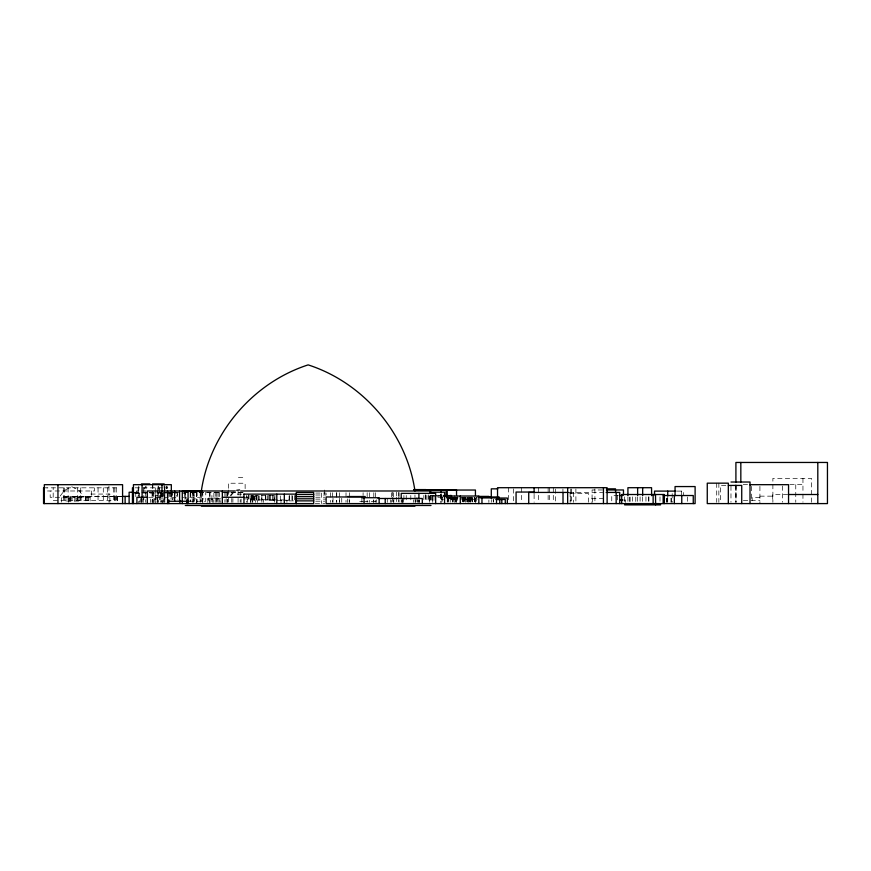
<?xml version="1.0" encoding="UTF-8"?>
<svg xmlns="http://www.w3.org/2000/svg" width="871" height="871" viewBox="0 0 871 871"><rect width="100%" height="100%" fill="white"/><g stroke="black" fill="none" stroke-linecap="round" stroke-linejoin="round"><path stroke-width="0.65" stroke-dasharray="4.36 3.27" d="M60.23 496.002L64.4 490.471L71.76 486.693L79.13 490.471L83.845 497.287M176.345 496.252L177.466 494.325M143.857 489.143L145.697 486.715M238.404 477.548L244.37 477.548M743.203 484.679L748.603 484.679M789.877 484.679L802.953 484.679M725.848 485.43L720.546 485.43L720.546 502.295M43.55 487.825L117.618 487.825M135.136 487.825L167.798 487.825M602.503 489.97L592.084 489.97L592.084 502.349M146.001 490.983L136.377 490.983L136.377 494.761M677.192 491.102L683.43 491.102L683.43 494.848M134.504 492.246L142.572 492.246M143.878 492.246L147.961 492.246M149.289 492.246L177.575 492.246M183.89 492.246L229.911 492.246M231.229 492.246L243.02 492.246M134.178 492.496L177.368 492.496M569.068 492.431L602.699 492.431M168.234 492.616L179.872 492.616M183.792 492.681L221.648 492.681M223.695 492.681L230.282 492.681M230.924 492.681L242.857 492.681M134.678 493.062L165.479 493.062M166.426 493.062L177.249 493.062M315.716 493.062L326.081 493.062L326.081 495.697M134.678 493.182L139.327 493.182M182.279 493.247L185.621 493.247L185.621 498.419M569.939 493.378L588.35 493.378L588.35 502.317M237.326 494.129L242.639 494.129M787.689 494.51L772.708 494.51L772.708 502.349M315.716 495.011L326.081 495.011M434.575 495.577L429.316 495.577L429.316 502.251M436.153 495.577L442.435 495.577M618.388 495.523L611.758 495.523L611.758 502.24M436.665 496.024L432.724 496.024L432.724 502.327M437.852 496.024L444.275 496.024M759.915 496.154L772.708 496.154M122.55 496.405L69.963 496.405L69.963 502.262M121.483 496.655L61.514 496.655L61.514 502.436M65.826 496.971L77.922 496.971M315.716 497.221L324.785 497.221M441.216 497.221L437.873 497.221L437.873 495.207M148.625 497.287L177.826 497.352M182.159 497.287L202.605 497.287M243.967 497.287L251.284 497.287L251.284 495.185M759.915 497.668L752.163 497.668L752.163 500.433M445.93 497.918L477.569 497.918M218.12 498.038L208.746 498.038L208.746 501.369M68.112 498.55L77.312 498.55M603.668 498.669L591.67 498.669L591.67 502.36M221.049 498.865L211.936 498.865L211.871 502.425L211.936 492.246M165.555 498.92L150.4 498.92L150.4 502.425M170.444 498.92L177.575 498.92M184.325 498.92L220.766 498.92L220.766 502.425M243.586 498.92L257.457 498.92L257.457 502.425M472.496 499.05L451.026 499.05L448.271 497.918L448.271 502.458M315.716 499.116L326.081 499.116M441.216 499.366L443.437 499.366M462.272 499.486L477.569 499.486M261.801 499.747L275.584 499.747M68.112 499.802L77.312 499.802M250.336 499.932L289.107 499.932M743.377 500.433L759.915 500.433M269.629 500.629L283.304 500.629M283.913 500.629L289.107 500.629M289.107 500.879L297.621 500.879M315.716 501.195L324.785 501.195M189.17 501.261L205.752 501.261L205.752 492.267M359.767 501.38L363.131 501.38M363.643 501.38L378.254 501.38M315.269 503.59L324.905 503.59M191.5 491.832L195.267 497.287M159.6 492.082L163.193 497.287M157.912 486.715L159.741 489.143M247.32 497.287L246.46 495.468L246.471 502.229M811.532 502.295L811.532 478.375L772.882 478.375L772.882 502.295M802.953 478.375L802.953 492.779M802.953 494.129L802.953 502.24M795.767 484.679L795.767 502.295M782.354 486.029L782.354 502.24M759.915 486.377L759.915 503.59M751.662 486.377L751.662 500.433M736.224 486.029L736.224 502.24M735.908 484.679L735.908 502.262M735.462 486.029L735.462 502.24M730.976 486.072L730.976 502.24M718.858 483.165L718.858 502.317M716.713 483.165L716.713 502.317M687.513 496.971L687.513 502.262M681.405 491.102L681.405 494.848M672.194 493.607L672.194 502.338M671.519 498.212L671.519 502.24M670.942 498.212L670.942 502.24M667.73 497.352L667.73 502.338M667.622 498.212L667.622 502.24M667.012 498.212L667.012 502.24M666.457 498.212L666.457 502.24M660 496.862L660 502.24M648.949 496.862L648.906 502.295M648.427 496.862L648.427 502.24M645.955 496.862L645.955 502.24M642.667 496.971L642.667 502.262M640.087 496.862L640.087 502.24M637.626 496.971L637.626 502.262M635.776 497.101L635.776 502.295M632.466 496.862L632.466 502.24M630.125 497.101L630.125 502.295M629.363 497.101L629.363 502.295M627.915 496.971L627.915 502.262M625.585 502.393L625.585 499.998L624.725 499.998L624.725 502.393M624.649 496.862L624.649 502.24M617.376 495.523L617.376 502.24M594.915 488.838L594.915 502.251M592.683 498.669L592.683 502.36M575.894 489.023L575.894 502.262M573.608 492.431L573.608 502.349M571.245 489.023L571.245 502.262M570.821 489.023L570.821 502.262M570.146 492.431L570.146 502.349M562.927 489.023L562.927 491.669M555.665 489.023L555.665 502.262M553.292 487.706L553.292 502.262M549.416 487.706L549.416 502.262M548.131 487.706L548.131 502.262M538.518 487.706L538.518 502.262M534.108 494.325L534.108 502.306M521.457 487.706L521.457 502.262M513.422 488.838L513.422 502.262M508.599 487.706L508.599 502.262M493.345 499.616L493.345 502.262M493.247 499.431L493.247 501.511M491.288 499.562L491.288 502.251M488.881 499.998L488.881 502.393M476.47 496.971L476.47 502.262M475.435 498.168L475.435 502.229M475.261 497.918L475.261 502.458M475.043 498.038L475.043 501.369M474.826 497.352L474.826 502.458M474.499 497.352L474.499 502.458M472.463 497.602L472.463 502.393M472.409 499.486L472.409 501.544M471.342 496.971L471.342 502.262M470.743 499.486L470.743 501.544M470.547 497.918L470.547 502.458M470.275 499.486L470.275 501.544M470.068 496.971L470.068 502.262M469.828 497.352L469.828 502.458M469.709 497.602L469.709 502.393M468.783 502.425L468.783 497.787L441.249 497.787L441.249 502.425M468.522 496.971L468.522 502.262M467.673 497.287L467.673 502.327M467.204 497.787L467.204 502.425M466.834 497.352L466.834 502.458M465.462 497.787L465.462 502.425M464.766 496.971L464.766 502.262M464.156 499.486L464.156 501.544M463.579 497.602L463.579 502.393M463.426 499.486L463.426 501.544M462.828 497.352L462.828 502.338M462.272 499.05L462.272 501.544M457.231 496.024L457.231 502.327M456.535 498.168L456.535 502.229M456.001 502.458L456.001 499.05L454.825 497.918L454.825 502.458M455.511 496.971L455.511 502.262M455.217 496.971L455.217 502.262M454.27 495.457L454.27 502.393M453.127 497.602L453.127 502.393M452.909 496.971L452.909 502.262M452.376 497.787L452.376 502.425M451.995 495.457L451.951 502.393M451.222 495.577L451.222 502.251M450.928 494.924L451.026 502.458M450.231 497.787L450.231 502.425M448.707 496.971L448.707 502.262M448.13 498.168L448.13 502.229M447.759 497.287L447.759 502.327M447.454 497.787L447.454 502.425M447.226 497.395L447.226 502.349M442.381 496.916L442.381 502.251M441.183 493.683L441.183 502.349M440.955 494.097L440.955 502.229M440.715 494.097L440.715 502.229M433.998 496.024L433.998 502.327M432.19 495.457L432.19 502.229M432.103 495.98L432.103 502.317M431.003 495.741L431.003 502.284M430.568 495.741L430.568 502.284M429.686 495.98L429.686 502.317M429.12 495.926L429.12 502.317M428.663 494.924L428.663 502.349M426.932 495.457L426.932 502.229M425.821 494.924L425.821 502.349M425.288 494.924L425.288 502.349M423.829 495.457L423.829 502.229M419.136 499.878L419.136 502.349M419.038 499.769L419.038 502.317M418.907 499.758L418.907 502.317M417.732 499.758L417.732 502.317M416.948 497.395L416.948 502.349M415.347 499.78L415.347 502.317M415.119 499.758L415.119 502.317M414.966 494.935L415.032 502.229M413.322 499.802L413.322 502.327M410.807 495.457L410.807 502.229M406.224 495.457L406.224 502.229M403.904 495.457L403.904 502.229M403.578 499.758L403.578 502.317M402.707 499.519L402.707 502.229M402.478 499.758L402.478 502.317M401.988 499.758L401.988 502.317M401.215 499.758L401.215 502.317M398.983 492.746L398.983 502.229M398.809 492.137L398.809 495.958M398.809 497.232L398.809 502.317M396.512 492.137L396.512 495.958M396.512 497.232L396.512 502.317M393.823 498.484L393.823 502.317M393.616 492.746L393.616 502.229M392.494 492.137L392.494 495.958M392.494 497.232L392.494 502.317M391.525 492.746L391.525 502.229M390.328 499.758L390.328 502.317M387.279 498.484L387.279 502.317M376.381 499.758L376.381 502.317M375.336 492.746L375.336 502.229M373.811 492.746L373.811 502.229M373.626 499.758L373.626 502.317M369.609 492.746L369.609 502.229M367.159 492.746L367.159 502.229M363.098 492.746L363.098 495.457M361.901 497.722L361.901 502.415M349.489 492.746L349.489 502.229M349.217 498.887L349.217 502.415M347.507 498.887L347.507 502.415M346.016 492.746L346.016 502.229M341.748 498.288L341.748 502.262M339.614 498.288L339.614 502.262M339.352 492.746L339.352 502.229M336.739 492.746L336.739 502.229M336.435 492.746L336.435 502.229M333.016 498.288L333.016 502.262M332.646 492.746L332.646 502.229M330.653 492.746L330.653 502.229M324.448 490.035L324.448 496.808M321.366 493.062L321.366 503.59M294.692 495.457L294.692 502.229M292.318 495.893L292.318 502.306M291.937 495.457L291.937 502.229M289.695 495.457L289.695 502.229M289.128 495.893L289.107 502.371M286.929 499.932L286.929 502.371M280.995 499.932L280.995 503.59M280.31 495.893L280.31 502.306M274.92 495.044L274.92 502.371M274.376 502.229L274.376 495.457L255.464 495.457L255.497 502.371M273.875 495.479L273.875 502.24M272.394 495.479L272.394 502.24M270.576 494.891L270.576 502.306M269.466 495.457L269.466 502.229M268.801 494.891L268.801 502.306M267.332 495.479L267.332 503.59M265.84 495.893L265.84 502.306M265.611 495.479L265.611 502.24M263.478 499.932L263.478 502.371M261.866 494.891L261.866 502.371L261.779 495.893M259.166 495.893L259.166 502.306M258.393 495.893L258.393 502.306M256.912 495.479L256.912 502.24M256.771 495.893L256.771 502.306M256.128 495.457L256.128 502.229M254.615 495.893L254.615 502.306M253.984 495.893L253.984 502.306M253.461 495.109L253.461 502.382M252.732 498.92L252.732 502.371L252.688 495.109M252.438 495.479L252.438 502.24M252.155 495.457L252.155 502.229M251.556 495.479L251.556 503.59M250.892 498.92L250.892 502.371M250.87 495.457L250.87 502.229M250.336 498.92L250.336 502.371M249.019 494.761L249.019 502.327M248.257 494.761L248.257 502.327M247.625 498.92L247.625 502.425M245.132 488.653L245.132 483.231L228.365 483.231L228.365 488.653M241.071 498.92L241.071 502.425M240.178 492.028L240.178 502.24M238.077 490.732L238.077 502.306M232.895 498.55L232.895 502.327M231.751 498.441L231.751 502.306M228.365 490.014L228.365 502.229M227.756 491.614L227.756 502.262M227.364 492.017L227.364 502.306M226.155 492.246L226.155 497.287M226.155 498.55L226.155 502.327M224.903 492.017L224.903 502.306M219.634 492.246L219.634 502.327M218.12 492.246L218.12 502.404M216.977 498.038L216.977 501.369M216.846 492.246L216.846 502.327M215.779 492.017L215.779 502.306M213.874 492.681L213.874 502.404M212.829 498.92L212.829 502.425M209.889 492.246L209.922 502.327M209.846 492.017L209.846 503.59M207.831 498.92L207.831 502.425M202.769 492.017L202.769 502.306M202.605 490.732L202.605 502.327M201.343 492.3L201.343 501.522M200.831 492.267L200.831 501.261M200.199 492.017L200.199 502.306M197.118 491.614L197.118 502.262M196.683 492.039L196.683 502.327M196.421 492.246L196.421 503.59M194.135 492.267L194.135 501.261M193.972 497.287L193.972 502.327M193.079 492.017L193.079 502.306M192.905 492.017L192.905 502.306M190.76 492.267L190.76 501.261M190.15 492.267L190.15 501.261M185.305 492.3L185.305 498.887M184.478 492.246L184.478 499.802M177.357 492.246L177.368 499.889M172.371 490.983L172.371 499.802M171.881 492.246L171.881 499.802M171.282 492.246L171.282 499.802M170.705 492.616L170.705 498.321M169.801 492.246L169.801 497.287M168.822 492.246L168.822 498.55M167.08 486.029L167.08 488.729M166.372 486.029L166.372 488.729M164.869 486.029L164.869 491.429M164.869 492.779L164.869 502.24M164.412 487.825L164.412 503.59M164.118 483.917L164.118 502.273M163.345 492.246L163.345 502.327M162.561 492.779L162.561 503.59M161.984 492.779L161.984 502.327M161.146 492.779L161.146 502.24M160.819 493.084L160.819 502.273M160.275 495.392L160.275 501.598M159.404 487.825L159.404 502.273M158.38 486.029L158.38 491.429M158.38 492.779L158.38 502.24M157.814 502.828L157.814 495.392L155.855 495.392L155.855 502.828M157.27 487.825L157.27 502.273M157.226 490.983L157.226 502.327M155.288 487.825L155.288 503.59M155.147 492.05L155.147 500.379M154.886 498.92L154.886 502.425M153.448 492.246L153.448 503.59M152.828 483.917L152.828 502.273M152.708 483.917L152.708 502.273M152.077 492.246L152.077 502.327M146.001 486.029L146.001 488.729M145.718 492.05L145.718 502.306M143.802 487.825L143.802 503.59M143.258 498.55L143.258 502.327M142.082 498.55L142.082 502.327M141.831 498.55L141.831 502.327M141.418 498.343L141.418 502.273M140.514 498.55L140.514 502.327M139.327 493.062L139.327 502.284M138.772 486.029L138.772 503.59M138.13 487.825L138.13 495.708M135.756 492.246L135.756 497.091M117.422 496.405L117.422 502.393M117.03 496.405L117.03 502.393M116.246 487.825L116.246 502.273M115.288 496.405L115.288 502.393M114.83 487.825L114.82 502.393M114.439 496.405L114.439 502.436M113.72 487.825L113.72 500.433L53.175 500.433L53.175 487.825M109.898 502.229L109.898 494.064L90.105 494.064L90.105 502.229M108.94 486.029L108.94 502.24M107.569 487.825L107.569 500.433M103.29 487.825L103.29 500.433M98.053 487.825L98.053 502.273M94.482 487.825L94.482 490.983L47.11 490.983L47.11 487.825M91.411 490.983L91.411 497.287L50.18 497.287L50.18 490.983M88.243 496.405L88.243 502.393M87.862 496.405L87.862 502.393M86.12 496.405L86.12 502.393M85.826 496.405L85.826 503.59M85.369 496.405L85.369 502.393M81.057 496.405L81.057 502.393M80.72 487.825L80.72 501.065L64.65 501.065L64.65 487.825M79.098 496.405L79.098 502.393M77.922 496.405L77.922 502.262M77.312 487.825L77.312 502.327M74.841 496.655L74.841 502.262M70.486 496.405L70.486 502.393M68.363 501.065L68.363 502.327M68.112 487.825L68.112 501.065M65.935 496.655L65.935 502.262M63.605 487.825L63.605 500.433"/><path stroke-width="1.31" d="M201.343 490.983C209.769 433.301 252.699 382.761 308.149 364.884C363.61 382.761 406.539 433.301 414.966 490.983M230.771 495.468L233.308 492.376M236.705 490.275L239.59 489.927M730.976 482.022L750.018 482.022L750.018 503.59M141.418 483.917L149.834 483.917M152.773 483.917L164.118 483.917M749.637 484.679L788.549 484.679L788.549 503.59M728.396 485.43L741.733 485.43L741.733 503.59M497.798 488.838L491.288 488.838L491.288 498.223M606.51 488.838L615.536 488.838M413.649 489.589L425.908 489.589M416.948 489.97L456.535 489.97L456.535 495.457M606.412 489.97L623.473 489.97L623.473 494.924M413.616 490.035L475.435 490.035L475.435 495.457M202.061 490.732L183.792 490.983M235.333 490.983L147.308 490.983L147.308 503.59M240.679 490.983L431.003 490.983M675.94 491.102L654.535 491.102L654.535 494.848M429.686 492.18L444.558 492.18L444.558 503.59M534.108 492.05L516.078 492.05L516.078 503.59M133.154 492.246L129.115 492.246L129.115 503.59M568.164 492.431L528.73 492.431L528.73 503.59M606.172 492.431L619.738 492.431L619.738 503.59M243.858 494.129L296.162 494.129L296.162 503.59M296.282 494.51L313.68 494.51M788.549 494.51L817.804 494.51M443.644 495.577L451.222 495.577M619.619 495.523L622.711 495.523M663.528 495.523L693.251 495.523L693.251 503.59M443.219 496.024L478.843 496.024L478.843 503.59M122.245 496.405L129.18 496.405M347.507 496.524L365.254 496.524M478.658 496.405L488.881 496.405M296.282 496.655L313.68 496.655M478.125 496.971L499.083 496.971L499.083 499.616M147.449 497.287L136.91 497.287L136.91 503.59M222.345 497.287L243.967 497.287M478.756 497.352L481.968 497.352L481.968 503.59M361.901 497.722L379.146 497.722L379.146 503.59M481.598 497.918L496.503 497.918L496.503 503.59M499.083 498.038L507.336 498.038L507.336 503.59M378.101 498.484L422.293 498.484L422.293 503.59M296.282 498.8L313.68 498.8M496.503 499.431L499.791 499.431L499.791 503.59M495.98 499.486L505.267 499.486L505.267 503.59M619.891 499.998L622.95 499.998M296.282 500.879L313.68 500.879M167.559 501.261L188.822 501.261M185.305 505.485L431.003 505.485M201.343 506.116L414.966 506.116M817.804 462.457L817.804 503.59M740.829 462.457L740.829 482.066M735.908 482.36L735.908 462.457L827.45 462.457L827.45 503.59L707.263 503.59L707.263 483.165L728.319 483.165L728.319 503.59M681.764 495.523L681.764 503.59M675.058 495.73L675.058 486.562L695.112 486.562L695.112 503.59L326.113 503.59L326.113 496.971L364.056 496.971L364.056 503.59M674.35 495.523L674.35 503.59M667.73 491.102L667.73 496.1M664.355 503.59L664.355 494.51L621.698 494.51L621.698 503.59M663.158 494.51L663.158 503.59M660.534 503.59L660.534 504.886L624.649 504.886L624.649 503.59M655.634 504.886L655.504 494.51M653.13 494.51L653.13 503.59M651.628 495.643L651.562 487.706L627.915 487.706L627.915 495.643M642.667 487.706L642.667 495.643M637.626 487.706L637.626 495.643M616.156 492.431L616.156 503.59M615.536 489.97L615.536 492.453M607.12 503.59L607.12 487.706L497.537 487.706L497.537 498.288M603.44 487.706L603.44 503.59M567.652 487.706L567.652 503.59M563.014 492.431L563.014 503.59M534.108 487.706L534.108 492.997M501.827 499.486L501.827 503.59M480.313 496.971L480.313 498.038M460.28 496.024L460.28 503.59M447.226 489.97L447.226 496.165M446.104 489.97L446.104 496.165M441.183 489.97L441.183 492.453M435.652 503.59L435.652 493.378L401.215 493.378L401.215 498.484M418.907 493.378L418.907 498.484M385.211 498.484L385.211 503.59M363.065 496.971L363.065 497.722M296.282 503.59L296.282 492.496L313.68 492.496L313.68 503.59L43.55 503.59L43.55 487.825M284.316 494.129L284.316 503.59M276.804 494.129L276.804 503.59M243.967 494.129L243.967 503.59M222.345 490.983L222.345 503.59M188.071 490.983L188.071 503.59M187.472 499.802L187.472 503.59M186.895 499.802L186.895 503.59M182.289 490.983L182.289 503.59M179.894 500.357L179.894 502.828M179.589 490.983L179.589 501.261M174.646 490.983L174.646 501.261M171.326 491.429L171.326 484.679L133.437 484.679L133.437 503.59M168.822 499.802L168.822 503.59M167.559 490.983L167.559 503.59M161.984 484.679L161.984 492.246M142.082 484.679L142.082 497.287M132.446 487.825L132.446 503.59M125.119 496.405L125.119 503.59M122.582 503.59L122.582 484.679L44.312 484.679L44.312 503.59M57.954 484.679L57.954 503.59"/></g></svg>
